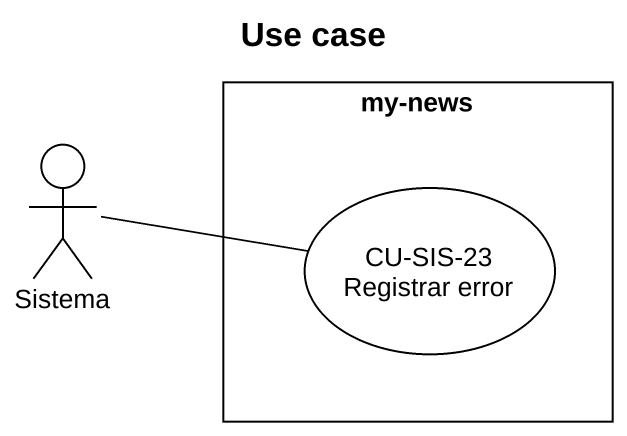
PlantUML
@startuml
title Use case
actor Sistema
rectangle "my-news" as my_news {
  usecase "CU-SIS-23 Registrar error" as CU_SIS_23_Registrar_error
}
Sistema -right- CU_SIS_23_Registrar_error
@enduml
